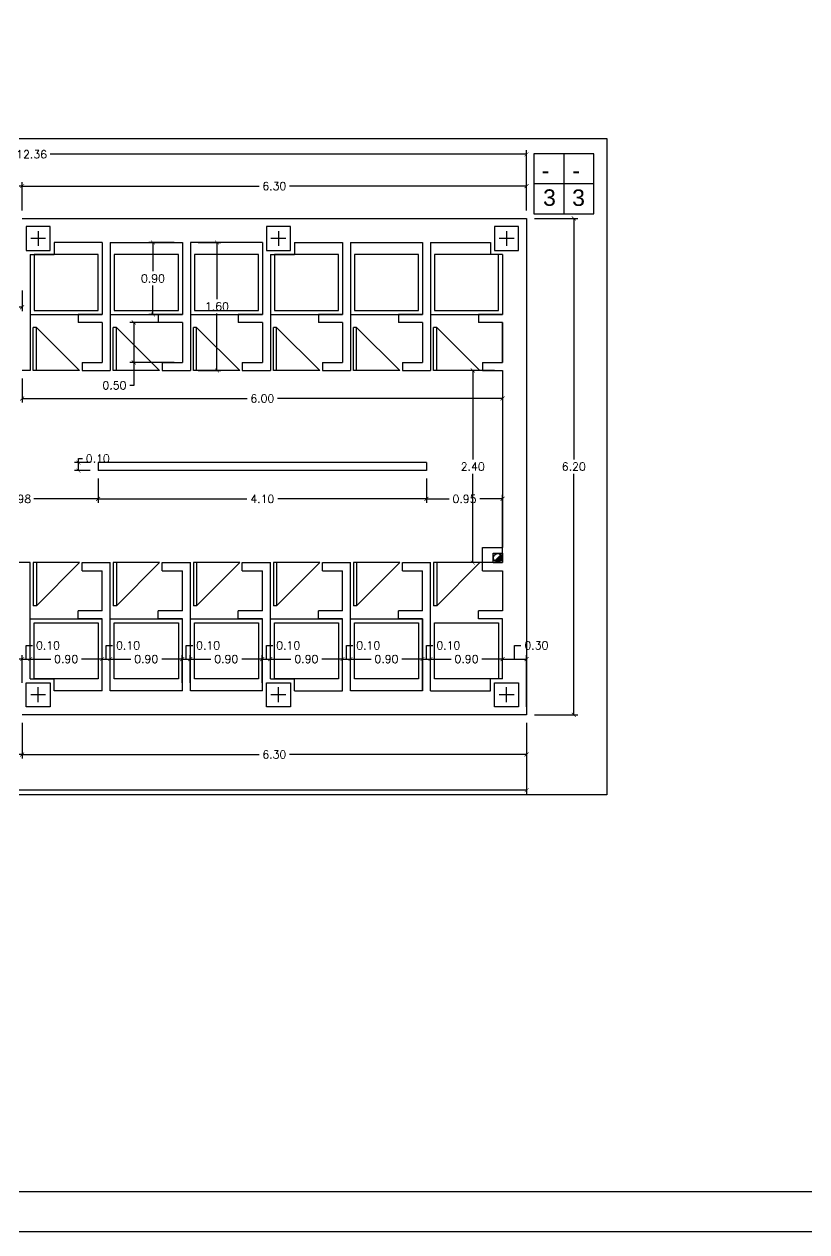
# Model space of a CAD drawing. Header units: millimetres. Extents: x 277.2 to 319.3, y 325.5 to 355.2.
# Drawn here: x 299.72 to 309.5, y 325.53 to 340.62 of the extents above; entities that cross this region are included whole.
import ezdxf

# ---------------------------------------------------------------- set-up
doc = ezdxf.new("R2010")
doc.units = ezdxf.units.MM
doc.header["$MEASUREMENT"] = 0
for name, color, linetype in [('015', 1, 'Continuous'), ('06', 6, 'Continuous'), ('Albañilería', 4, 'Continuous'), ('COTAS', 7, 'Continuous'), ('LINEA', 3, 'Continuous'), ('MUROS', 2, 'Continuous'), ('PILARES', 2, 'Continuous'), ('PUERTAS', 3, 'Continuous'), ('TEXTOS', 7, 'Continuous')]:
    doc.layers.add(name, color=color, linetype=linetype)
doc.styles.get("Standard").update_dxf_attribs({"font": 'romans.shx'})
doc.styles.add('TITULOS', font='ARIAL.TTF')
doc.dimstyles.new('ANTONIO', dxfattribs={"dimscale": 0.05, "dimtxt": 2, "dimasz": 1, "dimexe": 1, "dimexo": 2, "dimgap": 0.8, "dimtad": 0, "dimtih": 1, "dimtoh": 1, "dimzin": 0, "dimdsep": 46, "dimtxsty": 'Standard', "dimblk": 'ARCHTICK', "dimcen": 0.5, "dimclrd": 1, "dimclre": 1, "dimclrt": 4, "dimadec": 0, "dimazin": 0, "dimtfac": 1, "dimtofl": 0, "dimtmove": 0, "dimatfit": 3, "dimldrblk": 'DOTSMALL', "dimfxl": 1, "dimtolj": 1, "dimtzin": 0, "dimarcsym": 0})

# ---------------------------------------------------------------- blocks, each defined once
blk = doc.blocks.new('A1H')
at = {"layer": '015'}
blk.add_lwpolyline([(-831, -10), (-831, 584), (10, 584), (10, -10)], close=True, dxfattribs=at)
at = {"layer": '06'}
blk.add_lwpolyline([(-806, 0), (-806, 574), (0, 574), (0, 0)], close=True, dxfattribs=at)
blk = doc.blocks.new('A$C7497160C')
at = {"linetype": 'Continuous'}
for p, q in [((0.7, 0.05), (0, 0.75)), ((0, 0.75), (0, 0.05)), ((0, 0.05), (0, 0)), ((0, 0.05), (0.7, 0.05)), ((0.7, 0.05), (0.7, 0)), ((0, 0), (0.7, 0))]:
    blk.add_line(p, q, dxfattribs=at)
blk = doc.blocks.new('A$C64186889')
at = {"layer": 'PILARES', "linetype": 'Continuous', "ltscale": 0.07}
for p, q in [((0.15, 0.243), (0.15, 0.057)), ((0.243, 0.15), (0.057, 0.15))]:
    blk.add_line(p, q, dxfattribs=at)
blk.add_lwpolyline([(0, 0), (0.3, 0), (0.3, 0.3), (0, 0.3)], close=True, dxfattribs=at)
blk = doc.blocks.new('_ArchTick')
at = {"color": 0, "const_width": 0.15}
blk.add_lwpolyline([(-0.5, -0.5), (0.5, 0.5)], dxfattribs=at)
blk = doc.blocks.new('*D112')
at = {"layer": 'COTAS', "color": 1, "linetype": 'Continuous'}
for p, q in [((273.058, 164.777), (273.058, 165.181)), ((273.058, 165.131), (273.916, 165.131)), ((275.158, 165.131), (274.3, 165.131)), ((275.158, 164.827), (275.158, 165.181))]:
    blk.add_line(p, q, dxfattribs=at)
at = {"layer": 'Defpoints', "color": 0, "linetype": 'Continuous'}
for p in [(275.158, 165.131), (273.058, 164.677), (275.158, 164.727)]:
    blk.add_point(p, dxfattribs=at)
at = {"layer": 'COTAS', "color": 1, "linetype": 'Continuous', "xscale": 0.05, "yscale": 0.05, "zscale": 0.05, "rotation": 180}
blk.add_blockref('_ArchTick', (273.058, 165.131), dxfattribs=at)
at = {"layer": 'COTAS', "color": 1, "linetype": 'Continuous', "xscale": 0.05, "yscale": 0.05, "zscale": 0.05}
blk.add_blockref('_ArchTick', (275.158, 165.131), dxfattribs=at)
at = {"layer": 'COTAS', "color": 4, "linetype": 'Continuous', "insert": (274.108, 165.131), "char_height": 0.1, "attachment_point": 5}
blk.add_mtext('\\A1;2.10', dxfattribs=at)
blk = doc.blocks.new('_DotSmall')
at = {"layer": 'TEXTOS', "color": 0, "linetype": 'Continuous', "const_width": 0.5}
blk.add_lwpolyline([(-0.0625, 0, 1), (0.0625, 0, 1)], format="xyb", close=True, dxfattribs=at)
blk = doc.blocks.new('*D110')
at = {"layer": 'COTAS', "color": 1, "linetype": 'Continuous'}
for p, q in [((273.058, 158.476), (273.058, 157.979)), ((275.158, 158.426), (275.158, 157.979)), ((273.058, 158.029), (273.916, 158.029)), ((275.158, 158.029), (274.3, 158.029))]:
    blk.add_line(p, q, dxfattribs=at)
at = {"layer": 'Defpoints', "color": 0, "linetype": 'Continuous'}
for p in [(273.058, 158.576), (275.158, 158.526), (275.158, 158.029)]:
    blk.add_point(p, dxfattribs=at)
at = {"layer": 'COTAS', "color": 1, "linetype": 'Continuous', "xscale": 0.05, "yscale": 0.05, "zscale": 0.05, "rotation": 180}
blk.add_blockref('_ArchTick', (273.058, 158.029), dxfattribs=at)
at = {"layer": 'COTAS', "color": 1, "linetype": 'Continuous', "xscale": 0.05, "yscale": 0.05, "zscale": 0.05}
blk.add_blockref('_ArchTick', (275.158, 158.029), dxfattribs=at)
at = {"layer": 'COTAS', "color": 4, "linetype": 'Continuous', "insert": (274.108, 158.029), "char_height": 0.1, "attachment_point": 5}
blk.add_mtext('\\A1;2.10', dxfattribs=at)
blk = doc.blocks.new('*D102')
at = {"layer": 'COTAS', "color": 1, "linetype": 'Continuous', "lineweight": -2}
for p, q in [((269.094, 164.827), (269.094, 165.578)), ((269.094, 165.528), (275.043, 165.528)), ((281.458, 165.528), (275.509, 165.528)), ((281.458, 164.827), (281.458, 165.578))]:
    blk.add_line(p, q, dxfattribs=at)
at = {"layer": 'Defpoints', "color": 0, "linetype": 'Continuous'}
for p in [(281.458, 165.528), (269.094, 164.727), (281.458, 164.727)]:
    blk.add_point(p, dxfattribs=at)
at = {"layer": 'COTAS', "color": 1, "linetype": 'Continuous', "lineweight": -2, "xscale": 0.05, "yscale": 0.05, "zscale": 0.05, "rotation": 180}
blk.add_blockref('_ArchTick', (269.094, 165.528), dxfattribs=at)
at = {"layer": 'COTAS', "color": 1, "linetype": 'Continuous', "lineweight": -2, "xscale": 0.05, "yscale": 0.05, "zscale": 0.05}
blk.add_blockref('_ArchTick', (281.458, 165.528), dxfattribs=at)
at = {"layer": 'COTAS', "color": 4, "linetype": 'Continuous', "insert": (275.276, 165.528), "char_height": 0.1, "attachment_point": 5}
blk.add_mtext('\\A1;12.36', dxfattribs=at)
blk = doc.blocks.new('*D101')
at = {"layer": 'COTAS', "color": 1, "linetype": 'Continuous', "lineweight": -2}
for p, q in [((263.679, 158.426), (263.679, 157.533)), ((281.458, 158.426), (281.458, 157.533)), ((263.679, 157.583), (272.336, 157.583)), ((281.458, 157.583), (272.802, 157.583))]:
    blk.add_line(p, q, dxfattribs=at)
at = {"layer": 'Defpoints', "color": 0, "linetype": 'Continuous'}
for p in [(263.679, 158.526), (281.458, 158.526), (263.679, 157.583)]:
    blk.add_point(p, dxfattribs=at)
at = {"layer": 'COTAS', "color": 1, "linetype": 'Continuous', "lineweight": -2, "xscale": 0.05, "yscale": 0.05, "zscale": 0.05, "rotation": 180}
blk.add_blockref('_ArchTick', (263.679, 157.583), dxfattribs=at)
at = {"layer": 'COTAS', "color": 1, "linetype": 'Continuous', "lineweight": -2, "xscale": 0.05, "yscale": 0.05, "zscale": 0.05}
blk.add_blockref('_ArchTick', (281.458, 157.583), dxfattribs=at)
at = {"layer": 'COTAS', "color": 4, "linetype": 'Continuous', "insert": (272.569, 157.583), "char_height": 0.1, "attachment_point": 5}
blk.add_mtext('\\A1;17.78', dxfattribs=at)
blk = doc.blocks.new('*D87')
at = {"layer": 'COTAS', "color": 1, "linetype": 'Continuous', "lineweight": -2}
for p, q in [((276.008, 161.676), (275.811, 161.676)), ((275.861, 161.676), (275.861, 161.726)), ((275.861, 161.726), (275.911, 161.726)), ((275.861, 161.576), (275.861, 161.676)), ((276.008, 161.576), (275.811, 161.576))]:
    blk.add_line(p, q, dxfattribs=at)
at = {"layer": 'Defpoints', "color": 0, "linetype": 'Continuous'}
for p in [(275.861, 161.676), (276.108, 161.676), (276.108, 161.576)]:
    blk.add_point(p, dxfattribs=at)
at = {"layer": 'COTAS', "color": 1, "linetype": 'Continuous', "lineweight": -2, "xscale": 0.05, "yscale": 0.05, "zscale": 0.05}
for p, rotation in [((275.861, 161.676), 90), ((275.861, 161.576), 270)]:
    blk.add_blockref('_ArchTick', p, dxfattribs=dict(at, rotation=rotation))
at = {"layer": 'COTAS', "color": 4, "linetype": 'Continuous', "insert": (276.103, 161.726), "char_height": 0.1, "attachment_point": 5}
blk.add_mtext('\\A1;0.10', dxfattribs=at)
blk = doc.blocks.new('*D86')
at = {"layer": 'COTAS', "color": 1, "linetype": 'Continuous', "lineweight": -2}
for p, q in [((281.058, 162.827), (280.736, 162.827)), ((280.786, 162.827), (280.786, 161.716)), ((280.786, 160.426), (280.786, 161.536)), ((281.058, 160.426), (280.736, 160.426))]:
    blk.add_line(p, q, dxfattribs=at)
at = {"layer": 'Defpoints', "color": 0, "linetype": 'Continuous'}
for p in [(280.786, 162.827), (281.158, 162.827), (281.158, 160.426)]:
    blk.add_point(p, dxfattribs=at)
at = {"layer": 'COTAS', "color": 1, "linetype": 'Continuous', "lineweight": -2, "xscale": 0.05, "yscale": 0.05, "zscale": 0.05}
for p, rotation in [((280.786, 162.827), 90), ((280.786, 160.426), 270)]:
    blk.add_blockref('_ArchTick', p, dxfattribs=dict(at, rotation=rotation))
at = {"layer": 'COTAS', "color": 4, "linetype": 'Continuous', "insert": (280.786, 161.626), "char_height": 0.1, "attachment_point": 5}
blk.add_mtext('\\A1;2.40', dxfattribs=at)
blk = doc.blocks.new('*D85')
at = {"layer": 'COTAS', "color": 1, "linetype": 'Continuous', "lineweight": -2}
for p, q in [((268.744, 163.827), (268.744, 163.567)), ((275.158, 163.827), (275.158, 163.567)), ((268.744, 163.617), (271.775, 163.617)), ((275.158, 163.617), (272.127, 163.617))]:
    blk.add_line(p, q, dxfattribs=at)
at = {"layer": 'Defpoints', "color": 0, "linetype": 'Continuous'}
for p in [(268.744, 163.927), (275.158, 163.927), (275.158, 163.617)]:
    blk.add_point(p, dxfattribs=at)
at = {"layer": 'COTAS', "color": 1, "linetype": 'Continuous', "lineweight": -2, "xscale": 0.05, "yscale": 0.05, "zscale": 0.05, "rotation": 180}
blk.add_blockref('_ArchTick', (268.744, 163.617), dxfattribs=at)
at = {"layer": 'COTAS', "color": 1, "linetype": 'Continuous', "lineweight": -2, "xscale": 0.05, "yscale": 0.05, "zscale": 0.05}
blk.add_blockref('_ArchTick', (275.158, 163.617), dxfattribs=at)
at = {"layer": 'COTAS', "color": 4, "linetype": 'Continuous', "insert": (271.951, 163.617), "char_height": 0.1, "attachment_point": 5}
blk.add_mtext('\\A1;6.41', dxfattribs=at)
blk = doc.blocks.new('*D79')
at = {"layer": 'COTAS', "color": 1, "linetype": 'Continuous'}
for p, q in [((280.208, 161.476), (280.208, 161.173)), ((280.208, 161.223), (280.491, 161.223)), ((281.158, 161.223), (280.876, 161.223)), ((281.158, 160.526), (281.158, 161.273))]:
    blk.add_line(p, q, dxfattribs=at)
at = {"layer": 'Defpoints', "color": 0, "linetype": 'Continuous'}
for p in [(280.208, 161.576), (281.158, 161.223), (281.158, 160.426)]:
    blk.add_point(p, dxfattribs=at)
at = {"layer": 'COTAS', "color": 1, "linetype": 'Continuous', "xscale": 0.05, "yscale": 0.05, "zscale": 0.05, "rotation": 180}
blk.add_blockref('_ArchTick', (280.208, 161.223), dxfattribs=at)
at = {"layer": 'COTAS', "color": 1, "linetype": 'Continuous', "xscale": 0.05, "yscale": 0.05, "zscale": 0.05}
blk.add_blockref('_ArchTick', (281.158, 161.223), dxfattribs=at)
at = {"layer": 'COTAS', "color": 4, "linetype": 'Continuous', "insert": (280.683, 161.223), "char_height": 0.1, "attachment_point": 5}
blk.add_mtext('\\A1;0.95', dxfattribs=at)
blk = doc.blocks.new('*D78')
at = {"layer": 'COTAS', "color": 1, "linetype": 'Continuous'}
for p, q in [((276.108, 161.476), (276.108, 161.173)), ((274.133, 161.361), (274.133, 161.173)), ((274.133, 161.223), (274.935, 161.223)), ((276.108, 161.223), (275.306, 161.223))]:
    blk.add_line(p, q, dxfattribs=at)
at = {"layer": 'Defpoints', "color": 0, "linetype": 'Continuous'}
for p in [(274.133, 161.461), (276.108, 161.576), (274.133, 161.223)]:
    blk.add_point(p, dxfattribs=at)
at = {"layer": 'COTAS', "color": 1, "linetype": 'Continuous', "xscale": 0.05, "yscale": 0.05, "zscale": 0.05, "rotation": 180}
blk.add_blockref('_ArchTick', (274.133, 161.223), dxfattribs=at)
at = {"layer": 'COTAS', "color": 1, "linetype": 'Continuous', "xscale": 0.05, "yscale": 0.05, "zscale": 0.05}
blk.add_blockref('_ArchTick', (276.108, 161.223), dxfattribs=at)
at = {"layer": 'COTAS', "color": 4, "linetype": 'Continuous', "insert": (275.121, 161.223), "char_height": 0.1, "attachment_point": 5}
blk.add_mtext('\\A1;1.98', dxfattribs=at)
blk = doc.blocks.new('*D77')
at = {"layer": 'COTAS', "color": 1, "linetype": 'Continuous', "lineweight": -2}
for p, q in [((276.108, 161.476), (276.108, 161.173)), ((280.208, 161.476), (280.208, 161.173)), ((276.108, 161.223), (277.966, 161.223)), ((280.208, 161.223), (278.351, 161.223))]:
    blk.add_line(p, q, dxfattribs=at)
at = {"layer": 'Defpoints', "color": 0, "linetype": 'Continuous'}
for p in [(276.108, 161.576), (280.208, 161.576), (276.108, 161.223)]:
    blk.add_point(p, dxfattribs=at)
at = {"layer": 'COTAS', "color": 1, "linetype": 'Continuous', "lineweight": -2, "xscale": 0.05, "yscale": 0.05, "zscale": 0.05, "rotation": 180}
blk.add_blockref('_ArchTick', (276.108, 161.223), dxfattribs=at)
at = {"layer": 'COTAS', "color": 1, "linetype": 'Continuous', "lineweight": -2, "xscale": 0.05, "yscale": 0.05, "zscale": 0.05}
blk.add_blockref('_ArchTick', (280.208, 161.223), dxfattribs=at)
at = {"layer": 'COTAS', "color": 4, "linetype": 'Continuous', "insert": (278.158, 161.223), "char_height": 0.1, "attachment_point": 5}
blk.add_mtext('\\A1;4.10', dxfattribs=at)
blk = doc.blocks.new('*D76')
at = {"layer": 'COTAS', "color": 1, "linetype": 'Continuous', "lineweight": -2}
for p, q in [((275.158, 162.727), (275.158, 162.427)), ((281.158, 162.727), (281.158, 162.427)), ((275.158, 162.477), (277.968, 162.477)), ((281.158, 162.477), (278.348, 162.477))]:
    blk.add_line(p, q, dxfattribs=at)
at = {"layer": 'Defpoints', "color": 0, "linetype": 'Continuous'}
for p in [(275.158, 162.827), (281.158, 162.827), (275.158, 162.477)]:
    blk.add_point(p, dxfattribs=at)
at = {"layer": 'COTAS', "color": 1, "linetype": 'Continuous', "lineweight": -2, "xscale": 0.05, "yscale": 0.05, "zscale": 0.05, "rotation": 180}
blk.add_blockref('_ArchTick', (275.158, 162.477), dxfattribs=at)
at = {"layer": 'COTAS', "color": 1, "linetype": 'Continuous', "lineweight": -2, "xscale": 0.05, "yscale": 0.05, "zscale": 0.05}
blk.add_blockref('_ArchTick', (281.158, 162.477), dxfattribs=at)
at = {"layer": 'COTAS', "color": 4, "linetype": 'Continuous', "insert": (278.158, 162.477), "char_height": 0.1, "attachment_point": 5}
blk.add_mtext('\\A1;6.00', dxfattribs=at)
blk = doc.blocks.new('*D75')
at = {"layer": 'COTAS', "color": 1, "linetype": 'Continuous', "lineweight": -2}
for p, q in [((277.358, 164.427), (277.641, 164.427)), ((277.591, 164.427), (277.591, 163.717)), ((277.591, 162.827), (277.591, 163.537)), ((277.358, 162.827), (277.641, 162.827))]:
    blk.add_line(p, q, dxfattribs=at)
at = {"layer": 'Defpoints', "color": 0, "linetype": 'Continuous'}
for p in [(277.258, 164.427), (277.258, 162.827), (277.591, 162.827)]:
    blk.add_point(p, dxfattribs=at)
at = {"layer": 'COTAS', "color": 1, "linetype": 'Continuous', "lineweight": -2, "xscale": 0.05, "yscale": 0.05, "zscale": 0.05}
for p, rotation in [((277.591, 164.427), 90), ((277.591, 162.827), 270)]:
    blk.add_blockref('_ArchTick', p, dxfattribs=dict(at, rotation=rotation))
at = {"layer": 'COTAS', "color": 4, "linetype": 'Continuous', "insert": (277.591, 163.627), "char_height": 0.1, "attachment_point": 5}
blk.add_mtext('\\A1;1.60', dxfattribs=at)
blk = doc.blocks.new('*D74')
at = {"layer": 'COTAS', "color": 1, "linetype": 'Continuous', "lineweight": -2}
for p, q in [((277.058, 163.427), (276.503, 163.427)), ((276.553, 163.427), (276.553, 162.927)), ((277.058, 162.927), (276.503, 162.927)), ((276.553, 162.927), (276.553, 162.641)), ((276.553, 162.641), (276.503, 162.641))]:
    blk.add_line(p, q, dxfattribs=at)
at = {"layer": 'Defpoints', "color": 0, "linetype": 'Continuous'}
for p in [(277.158, 163.427), (276.553, 162.927), (277.158, 162.927)]:
    blk.add_point(p, dxfattribs=at)
at = {"layer": 'COTAS', "color": 1, "linetype": 'Continuous', "lineweight": -2, "xscale": 0.05, "yscale": 0.05, "zscale": 0.05}
for p, rotation in [((276.553, 163.427), 90), ((276.553, 162.927), 270)]:
    blk.add_blockref('_ArchTick', p, dxfattribs=dict(at, rotation=rotation))
at = {"layer": 'COTAS', "color": 4, "linetype": 'Continuous', "insert": (276.311, 162.641), "char_height": 0.1, "attachment_point": 5}
blk.add_mtext('\\A1;0.50', dxfattribs=at)
blk = doc.blocks.new('*D73')
at = {"layer": 'COTAS', "color": 1, "linetype": 'Continuous', "lineweight": -2}
for p, q in [((277.058, 164.427), (276.742, 164.427)), ((276.792, 164.427), (276.792, 164.067)), ((276.792, 163.527), (276.792, 163.887)), ((277.058, 163.527), (276.742, 163.527))]:
    blk.add_line(p, q, dxfattribs=at)
at = {"layer": 'Defpoints', "color": 0, "linetype": 'Continuous'}
for p in [(277.158, 164.427), (276.792, 163.527), (277.158, 163.527)]:
    blk.add_point(p, dxfattribs=at)
at = {"layer": 'COTAS', "color": 1, "linetype": 'Continuous', "lineweight": -2, "xscale": 0.05, "yscale": 0.05, "zscale": 0.05}
for p, rotation in [((276.792, 164.427), 90), ((276.792, 163.527), 270)]:
    blk.add_blockref('_ArchTick', p, dxfattribs=dict(at, rotation=rotation))
at = {"layer": 'COTAS', "color": 4, "linetype": 'Continuous', "insert": (276.792, 163.977), "char_height": 0.1, "attachment_point": 5}
blk.add_mtext('\\A1;0.90', dxfattribs=at)
blk = doc.blocks.new('*D72')
at = {"layer": 'COTAS', "color": 1, "linetype": 'Continuous'}
for p, q in [((281.308, 159.222), (281.308, 159.392)), ((281.308, 159.392), (281.388, 159.392)), ((281.158, 159.076), (281.158, 159.272)), ((281.158, 159.222), (281.458, 159.222)), ((281.458, 158.626), (281.458, 159.272))]:
    blk.add_line(p, q, dxfattribs=at)
at = {"layer": 'Defpoints', "color": 0, "linetype": 'Continuous'}
for p in [(281.458, 159.222), (281.158, 158.976), (281.458, 158.526)]:
    blk.add_point(p, dxfattribs=at)
at = {"layer": 'COTAS', "color": 1, "linetype": 'Continuous', "xscale": 0.05, "yscale": 0.05, "zscale": 0.05, "rotation": 180}
blk.add_blockref('_ArchTick', (281.158, 159.222), dxfattribs=at)
at = {"layer": 'COTAS', "color": 1, "linetype": 'Continuous', "xscale": 0.05, "yscale": 0.05, "zscale": 0.05}
blk.add_blockref('_ArchTick', (281.458, 159.222), dxfattribs=at)
at = {"layer": 'COTAS', "color": 4, "linetype": 'Continuous', "insert": (281.581, 159.392), "char_height": 0.1, "attachment_point": 5}
blk.add_mtext('\\A1;0.30', dxfattribs=at)
blk = doc.blocks.new('*D71')
at = {"layer": 'COTAS', "color": 1, "linetype": 'Continuous'}
for p, q in [((280.258, 158.926), (280.258, 159.272)), ((280.258, 159.222), (280.516, 159.222)), ((281.158, 159.222), (280.901, 159.222)), ((281.158, 159.076), (281.158, 159.272))]:
    blk.add_line(p, q, dxfattribs=at)
at = {"layer": 'Defpoints', "color": 0, "linetype": 'Continuous'}
for p in [(281.158, 159.222), (281.158, 158.976), (280.258, 158.826)]:
    blk.add_point(p, dxfattribs=at)
at = {"layer": 'COTAS', "color": 1, "linetype": 'Continuous', "xscale": 0.05, "yscale": 0.05, "zscale": 0.05, "rotation": 180}
blk.add_blockref('_ArchTick', (280.258, 159.222), dxfattribs=at)
at = {"layer": 'COTAS', "color": 1, "linetype": 'Continuous', "xscale": 0.05, "yscale": 0.05, "zscale": 0.05}
blk.add_blockref('_ArchTick', (281.158, 159.222), dxfattribs=at)
at = {"layer": 'COTAS', "color": 4, "linetype": 'Continuous', "insert": (280.708, 159.222), "char_height": 0.1, "attachment_point": 5}
blk.add_mtext('\\A1;0.90', dxfattribs=at)
blk = doc.blocks.new('*D70')
at = {"layer": 'COTAS', "color": 1, "linetype": 'Continuous'}
for p, q in [((280.208, 159.222), (280.208, 159.392)), ((280.208, 159.392), (280.288, 159.392)), ((280.158, 158.926), (280.158, 159.272)), ((280.158, 159.222), (280.258, 159.222)), ((280.258, 158.926), (280.258, 159.272))]:
    blk.add_line(p, q, dxfattribs=at)
at = {"layer": 'Defpoints', "color": 0, "linetype": 'Continuous'}
for p in [(280.258, 159.222), (280.158, 158.826), (280.258, 158.826)]:
    blk.add_point(p, dxfattribs=at)
at = {"layer": 'COTAS', "color": 1, "linetype": 'Continuous', "xscale": 0.05, "yscale": 0.05, "zscale": 0.05, "rotation": 180}
blk.add_blockref('_ArchTick', (280.158, 159.222), dxfattribs=at)
at = {"layer": 'COTAS', "color": 1, "linetype": 'Continuous', "xscale": 0.05, "yscale": 0.05, "zscale": 0.05}
blk.add_blockref('_ArchTick', (280.258, 159.222), dxfattribs=at)
at = {"layer": 'COTAS', "color": 4, "linetype": 'Continuous', "insert": (280.481, 159.392), "char_height": 0.1, "attachment_point": 5}
blk.add_mtext('\\A1;0.10', dxfattribs=at)
blk = doc.blocks.new('*D69')
at = {"layer": 'COTAS', "color": 1, "linetype": 'Continuous'}
for p, q in [((279.258, 158.926), (279.258, 159.272)), ((279.258, 159.222), (279.516, 159.222)), ((280.158, 159.222), (279.901, 159.222)), ((280.158, 158.926), (280.158, 159.272))]:
    blk.add_line(p, q, dxfattribs=at)
at = {"layer": 'Defpoints', "color": 0, "linetype": 'Continuous'}
for p in [(280.158, 159.222), (279.258, 158.826), (280.158, 158.826)]:
    blk.add_point(p, dxfattribs=at)
at = {"layer": 'COTAS', "color": 1, "linetype": 'Continuous', "xscale": 0.05, "yscale": 0.05, "zscale": 0.05, "rotation": 180}
blk.add_blockref('_ArchTick', (279.258, 159.222), dxfattribs=at)
at = {"layer": 'COTAS', "color": 1, "linetype": 'Continuous', "xscale": 0.05, "yscale": 0.05, "zscale": 0.05}
blk.add_blockref('_ArchTick', (280.158, 159.222), dxfattribs=at)
at = {"layer": 'COTAS', "color": 4, "linetype": 'Continuous', "insert": (279.708, 159.222), "char_height": 0.1, "attachment_point": 5}
blk.add_mtext('\\A1;0.90', dxfattribs=at)
blk = doc.blocks.new('*D68')
at = {"layer": 'COTAS', "color": 1, "linetype": 'Continuous'}
for p, q in [((279.208, 159.222), (279.208, 159.392)), ((279.208, 159.392), (279.288, 159.392)), ((279.158, 158.926), (279.158, 159.272)), ((279.158, 159.222), (279.258, 159.222)), ((279.258, 158.926), (279.258, 159.272))]:
    blk.add_line(p, q, dxfattribs=at)
at = {"layer": 'Defpoints', "color": 0, "linetype": 'Continuous'}
for p in [(279.258, 159.222), (279.158, 158.826), (279.258, 158.826)]:
    blk.add_point(p, dxfattribs=at)
at = {"layer": 'COTAS', "color": 1, "linetype": 'Continuous', "xscale": 0.05, "yscale": 0.05, "zscale": 0.05, "rotation": 180}
blk.add_blockref('_ArchTick', (279.158, 159.222), dxfattribs=at)
at = {"layer": 'COTAS', "color": 1, "linetype": 'Continuous', "xscale": 0.05, "yscale": 0.05, "zscale": 0.05}
blk.add_blockref('_ArchTick', (279.258, 159.222), dxfattribs=at)
at = {"layer": 'COTAS', "color": 4, "linetype": 'Continuous', "insert": (279.481, 159.392), "char_height": 0.1, "attachment_point": 5}
blk.add_mtext('\\A1;0.10', dxfattribs=at)
blk = doc.blocks.new('*D67')
at = {"layer": 'COTAS', "color": 1, "linetype": 'Continuous'}
for p, q in [((278.258, 159.076), (278.258, 159.272)), ((278.258, 159.222), (278.516, 159.222)), ((279.158, 159.222), (278.901, 159.222)), ((279.158, 158.926), (279.158, 159.272))]:
    blk.add_line(p, q, dxfattribs=at)
at = {"layer": 'Defpoints', "color": 0, "linetype": 'Continuous'}
for p in [(279.158, 159.222), (278.258, 158.976), (279.158, 158.826)]:
    blk.add_point(p, dxfattribs=at)
at = {"layer": 'COTAS', "color": 1, "linetype": 'Continuous', "xscale": 0.05, "yscale": 0.05, "zscale": 0.05, "rotation": 180}
blk.add_blockref('_ArchTick', (278.258, 159.222), dxfattribs=at)
at = {"layer": 'COTAS', "color": 1, "linetype": 'Continuous', "xscale": 0.05, "yscale": 0.05, "zscale": 0.05}
blk.add_blockref('_ArchTick', (279.158, 159.222), dxfattribs=at)
at = {"layer": 'COTAS', "color": 4, "linetype": 'Continuous', "insert": (278.708, 159.222), "char_height": 0.1, "attachment_point": 5}
blk.add_mtext('\\A1;0.90', dxfattribs=at)
blk = doc.blocks.new('*D66')
at = {"layer": 'COTAS', "color": 1, "linetype": 'Continuous'}
for p, q in [((278.208, 159.222), (278.208, 159.392)), ((278.208, 159.392), (278.288, 159.392)), ((278.158, 158.926), (278.158, 159.272)), ((278.158, 159.222), (278.258, 159.222)), ((278.258, 159.076), (278.258, 159.272))]:
    blk.add_line(p, q, dxfattribs=at)
at = {"layer": 'Defpoints', "color": 0, "linetype": 'Continuous'}
for p in [(278.258, 159.222), (278.258, 158.976), (278.158, 158.826)]:
    blk.add_point(p, dxfattribs=at)
at = {"layer": 'COTAS', "color": 1, "linetype": 'Continuous', "xscale": 0.05, "yscale": 0.05, "zscale": 0.05, "rotation": 180}
blk.add_blockref('_ArchTick', (278.158, 159.222), dxfattribs=at)
at = {"layer": 'COTAS', "color": 1, "linetype": 'Continuous', "xscale": 0.05, "yscale": 0.05, "zscale": 0.05}
blk.add_blockref('_ArchTick', (278.258, 159.222), dxfattribs=at)
at = {"layer": 'COTAS', "color": 4, "linetype": 'Continuous', "insert": (278.481, 159.392), "char_height": 0.1, "attachment_point": 5}
blk.add_mtext('\\A1;0.10', dxfattribs=at)
blk = doc.blocks.new('*D65')
at = {"layer": 'COTAS', "color": 1, "linetype": 'Continuous'}
for p, q in [((277.258, 158.926), (277.258, 159.272)), ((277.258, 159.222), (277.516, 159.222)), ((278.158, 159.222), (277.901, 159.222)), ((278.158, 158.926), (278.158, 159.272))]:
    blk.add_line(p, q, dxfattribs=at)
at = {"layer": 'Defpoints', "color": 0, "linetype": 'Continuous'}
for p in [(278.158, 159.222), (277.258, 158.826), (278.158, 158.826)]:
    blk.add_point(p, dxfattribs=at)
at = {"layer": 'COTAS', "color": 1, "linetype": 'Continuous', "xscale": 0.05, "yscale": 0.05, "zscale": 0.05, "rotation": 180}
blk.add_blockref('_ArchTick', (277.258, 159.222), dxfattribs=at)
at = {"layer": 'COTAS', "color": 1, "linetype": 'Continuous', "xscale": 0.05, "yscale": 0.05, "zscale": 0.05}
blk.add_blockref('_ArchTick', (278.158, 159.222), dxfattribs=at)
at = {"layer": 'COTAS', "color": 4, "linetype": 'Continuous', "insert": (277.708, 159.222), "char_height": 0.1, "attachment_point": 5}
blk.add_mtext('\\A1;0.90', dxfattribs=at)
blk = doc.blocks.new('*D64')
at = {"layer": 'COTAS', "color": 1, "linetype": 'Continuous'}
for p, q in [((277.208, 159.222), (277.208, 159.392)), ((277.208, 159.392), (277.288, 159.392)), ((277.158, 158.926), (277.158, 159.272)), ((277.158, 159.222), (277.258, 159.222)), ((277.258, 158.926), (277.258, 159.272))]:
    blk.add_line(p, q, dxfattribs=at)
at = {"layer": 'Defpoints', "color": 0, "linetype": 'Continuous'}
for p in [(277.258, 159.222), (277.158, 158.826), (277.258, 158.826)]:
    blk.add_point(p, dxfattribs=at)
at = {"layer": 'COTAS', "color": 1, "linetype": 'Continuous', "xscale": 0.05, "yscale": 0.05, "zscale": 0.05, "rotation": 180}
blk.add_blockref('_ArchTick', (277.158, 159.222), dxfattribs=at)
at = {"layer": 'COTAS', "color": 1, "linetype": 'Continuous', "xscale": 0.05, "yscale": 0.05, "zscale": 0.05}
blk.add_blockref('_ArchTick', (277.258, 159.222), dxfattribs=at)
at = {"layer": 'COTAS', "color": 4, "linetype": 'Continuous', "insert": (277.481, 159.392), "char_height": 0.1, "attachment_point": 5}
blk.add_mtext('\\A1;0.10', dxfattribs=at)
blk = doc.blocks.new('*D63')
at = {"layer": 'COTAS', "color": 1, "linetype": 'Continuous'}
for p, q in [((276.258, 158.926), (276.258, 159.272)), ((276.258, 159.222), (276.516, 159.222)), ((277.158, 159.222), (276.901, 159.222)), ((277.158, 158.926), (277.158, 159.272))]:
    blk.add_line(p, q, dxfattribs=at)
at = {"layer": 'Defpoints', "color": 0, "linetype": 'Continuous'}
for p in [(277.158, 159.222), (276.258, 158.826), (277.158, 158.826)]:
    blk.add_point(p, dxfattribs=at)
at = {"layer": 'COTAS', "color": 1, "linetype": 'Continuous', "xscale": 0.05, "yscale": 0.05, "zscale": 0.05, "rotation": 180}
blk.add_blockref('_ArchTick', (276.258, 159.222), dxfattribs=at)
at = {"layer": 'COTAS', "color": 1, "linetype": 'Continuous', "xscale": 0.05, "yscale": 0.05, "zscale": 0.05}
blk.add_blockref('_ArchTick', (277.158, 159.222), dxfattribs=at)
at = {"layer": 'COTAS', "color": 4, "linetype": 'Continuous', "insert": (276.708, 159.222), "char_height": 0.1, "attachment_point": 5}
blk.add_mtext('\\A1;0.90', dxfattribs=at)
blk = doc.blocks.new('*D62')
at = {"layer": 'COTAS', "color": 1, "linetype": 'Continuous'}
for p, q in [((276.208, 159.222), (276.208, 159.392)), ((276.208, 159.392), (276.288, 159.392)), ((276.158, 158.926), (276.158, 159.272)), ((276.158, 159.222), (276.258, 159.222)), ((276.258, 158.926), (276.258, 159.272))]:
    blk.add_line(p, q, dxfattribs=at)
at = {"layer": 'Defpoints', "color": 0, "linetype": 'Continuous'}
for p in [(276.258, 159.222), (276.158, 158.826), (276.258, 158.826)]:
    blk.add_point(p, dxfattribs=at)
at = {"layer": 'COTAS', "color": 1, "linetype": 'Continuous', "xscale": 0.05, "yscale": 0.05, "zscale": 0.05, "rotation": 180}
blk.add_blockref('_ArchTick', (276.158, 159.222), dxfattribs=at)
at = {"layer": 'COTAS', "color": 1, "linetype": 'Continuous', "xscale": 0.05, "yscale": 0.05, "zscale": 0.05}
blk.add_blockref('_ArchTick', (276.258, 159.222), dxfattribs=at)
at = {"layer": 'COTAS', "color": 4, "linetype": 'Continuous', "insert": (276.481, 159.392), "char_height": 0.1, "attachment_point": 5}
blk.add_mtext('\\A1;0.10', dxfattribs=at)
blk = doc.blocks.new('*D61')
at = {"layer": 'COTAS', "color": 1, "linetype": 'Continuous'}
for p, q in [((275.258, 159.076), (275.258, 159.272)), ((275.258, 159.222), (275.516, 159.222)), ((276.158, 159.222), (275.901, 159.222)), ((276.158, 158.926), (276.158, 159.272))]:
    blk.add_line(p, q, dxfattribs=at)
at = {"layer": 'Defpoints', "color": 0, "linetype": 'Continuous'}
for p in [(276.158, 159.222), (275.258, 158.976), (276.158, 158.826)]:
    blk.add_point(p, dxfattribs=at)
at = {"layer": 'COTAS', "color": 1, "linetype": 'Continuous', "xscale": 0.05, "yscale": 0.05, "zscale": 0.05, "rotation": 180}
blk.add_blockref('_ArchTick', (275.258, 159.222), dxfattribs=at)
at = {"layer": 'COTAS', "color": 1, "linetype": 'Continuous', "xscale": 0.05, "yscale": 0.05, "zscale": 0.05}
blk.add_blockref('_ArchTick', (276.158, 159.222), dxfattribs=at)
at = {"layer": 'COTAS', "color": 4, "linetype": 'Continuous', "insert": (275.708, 159.222), "char_height": 0.1, "attachment_point": 5}
blk.add_mtext('\\A1;0.90', dxfattribs=at)
blk = doc.blocks.new('*D60')
at = {"layer": 'COTAS', "color": 1, "linetype": 'Continuous'}
for p, q in [((275.208, 159.222), (275.208, 159.392)), ((275.208, 159.392), (275.288, 159.392)), ((275.158, 158.926), (275.158, 159.272)), ((275.158, 159.222), (275.258, 159.222)), ((275.258, 159.076), (275.258, 159.272))]:
    blk.add_line(p, q, dxfattribs=at)
at = {"layer": 'Defpoints', "color": 0, "linetype": 'Continuous'}
for p in [(275.258, 159.222), (275.258, 158.976), (275.158, 158.826)]:
    blk.add_point(p, dxfattribs=at)
at = {"layer": 'COTAS', "color": 1, "linetype": 'Continuous', "xscale": 0.05, "yscale": 0.05, "zscale": 0.05, "rotation": 180}
blk.add_blockref('_ArchTick', (275.158, 159.222), dxfattribs=at)
at = {"layer": 'COTAS', "color": 1, "linetype": 'Continuous', "xscale": 0.05, "yscale": 0.05, "zscale": 0.05}
blk.add_blockref('_ArchTick', (275.258, 159.222), dxfattribs=at)
at = {"layer": 'COTAS', "color": 4, "linetype": 'Continuous', "insert": (275.481, 159.392), "char_height": 0.1, "attachment_point": 5}
blk.add_mtext('\\A1;0.10', dxfattribs=at)
blk = doc.blocks.new('*D59')
at = {"layer": 'COTAS', "color": 1, "linetype": 'Continuous'}
for p, q in [((274.158, 158.926), (274.158, 159.272)), ((274.158, 159.222), (274.473, 159.222)), ((275.158, 159.222), (274.843, 159.222)), ((275.158, 158.926), (275.158, 159.272))]:
    blk.add_line(p, q, dxfattribs=at)
at = {"layer": 'Defpoints', "color": 0, "linetype": 'Continuous'}
for p in [(275.158, 159.222), (274.158, 158.826), (275.158, 158.826)]:
    blk.add_point(p, dxfattribs=at)
at = {"layer": 'COTAS', "color": 1, "linetype": 'Continuous', "xscale": 0.05, "yscale": 0.05, "zscale": 0.05, "rotation": 180}
blk.add_blockref('_ArchTick', (274.158, 159.222), dxfattribs=at)
at = {"layer": 'COTAS', "color": 1, "linetype": 'Continuous', "xscale": 0.05, "yscale": 0.05, "zscale": 0.05}
blk.add_blockref('_ArchTick', (275.158, 159.222), dxfattribs=at)
at = {"layer": 'COTAS', "color": 4, "linetype": 'Continuous', "insert": (274.658, 159.222), "char_height": 0.1, "attachment_point": 5}
blk.add_mtext('\\A1;1.00', dxfattribs=at)
blk = doc.blocks.new('*D38')
at = {"layer": 'COTAS', "color": 1, "linetype": 'Continuous', "lineweight": -2}
for p, q in [((275.158, 164.827), (275.158, 165.181)), ((275.158, 165.131), (278.118, 165.131)), ((281.458, 165.131), (278.498, 165.131)), ((281.458, 164.827), (281.458, 165.181))]:
    blk.add_line(p, q, dxfattribs=at)
at = {"layer": 'Defpoints', "color": 0, "linetype": 'Continuous'}
for p in [(275.158, 165.131), (275.158, 164.727), (281.458, 164.727)]:
    blk.add_point(p, dxfattribs=at)
at = {"layer": 'COTAS', "color": 1, "linetype": 'Continuous', "lineweight": -2, "xscale": 0.05, "yscale": 0.05, "zscale": 0.05, "rotation": 180}
blk.add_blockref('_ArchTick', (275.158, 165.131), dxfattribs=at)
at = {"layer": 'COTAS', "color": 1, "linetype": 'Continuous', "lineweight": -2, "xscale": 0.05, "yscale": 0.05, "zscale": 0.05}
blk.add_blockref('_ArchTick', (281.458, 165.131), dxfattribs=at)
at = {"layer": 'COTAS', "color": 4, "linetype": 'Continuous', "insert": (278.308, 165.131), "char_height": 0.1, "attachment_point": 5}
blk.add_mtext('\\A1;6.30', dxfattribs=at)
blk = doc.blocks.new('*D37')
at = {"layer": 'COTAS', "color": 1, "linetype": 'Continuous', "lineweight": -2}
for p, q in [((281.558, 164.727), (282.098, 164.727)), ((282.048, 164.727), (282.048, 161.716)), ((282.048, 158.526), (282.048, 161.536)), ((281.558, 158.526), (282.098, 158.526))]:
    blk.add_line(p, q, dxfattribs=at)
at = {"layer": 'Defpoints', "color": 0, "linetype": 'Continuous'}
for p in [(281.458, 164.727), (282.048, 164.727), (281.458, 158.526)]:
    blk.add_point(p, dxfattribs=at)
at = {"layer": 'COTAS', "color": 1, "linetype": 'Continuous', "lineweight": -2, "xscale": 0.05, "yscale": 0.05, "zscale": 0.05}
for p, rotation in [((282.048, 164.727), 90), ((282.048, 158.526), 270)]:
    blk.add_blockref('_ArchTick', p, dxfattribs=dict(at, rotation=rotation))
at = {"layer": 'COTAS', "color": 4, "linetype": 'Continuous', "insert": (282.048, 161.626), "char_height": 0.1, "attachment_point": 5}
blk.add_mtext('\\A1;6.20', dxfattribs=at)
blk = doc.blocks.new('*D36')
at = {"layer": 'COTAS', "color": 1, "linetype": 'Continuous'}
for p, q in [((275.158, 158.426), (275.158, 157.979)), ((281.458, 158.426), (281.458, 157.979)), ((275.158, 158.029), (278.118, 158.029)), ((281.458, 158.029), (278.498, 158.029))]:
    blk.add_line(p, q, dxfattribs=at)
at = {"layer": 'Defpoints', "color": 0, "linetype": 'Continuous'}
for p in [(275.158, 158.526), (281.458, 158.526), (281.458, 158.029)]:
    blk.add_point(p, dxfattribs=at)
at = {"layer": 'COTAS', "color": 1, "linetype": 'Continuous', "xscale": 0.05, "yscale": 0.05, "zscale": 0.05, "rotation": 180}
blk.add_blockref('_ArchTick', (275.158, 158.029), dxfattribs=at)
at = {"layer": 'COTAS', "color": 1, "linetype": 'Continuous', "xscale": 0.05, "yscale": 0.05, "zscale": 0.05}
blk.add_blockref('_ArchTick', (281.458, 158.029), dxfattribs=at)
at = {"layer": 'COTAS', "color": 4, "linetype": 'Continuous', "insert": (278.308, 158.029), "char_height": 0.1, "attachment_point": 5}
blk.add_mtext('\\A1;6.30', dxfattribs=at)
blk = doc.blocks.new('Albañil')
at = {"layer": 'Albañilería'}
for p, q in [((0, 0.25), (0, -0.25)), ((0.25, 0), (-0.25, 0))]:
    blk.add_line(p, q, dxfattribs=at)
blk.add_lwpolyline([(-0.25, -0.25), (0.25, -0.25), (0.25, 0.25), (-0.25, 0.25)], close=True, dxfattribs=at)
blk = doc.blocks.new('A$C113E1792')
at = {"layer": 'COTAS', "linetype": 'Continuous', "ltscale": 0.07}
for base, p1, p2, picture, middle, set_off in [((19.9646, 5.3886), (7.6, 4.5876), (19.9646, 4.5876), '*D102', (13.7823, 5.3886), (-261.4935, -160.139)), ((13.665, 4.992), (19.965, 4.588), (13.665, 4.588), '*D38', (16.815, 4.992), (-261.494, -160.139)), ((13.6646, 3.4782), (7.25, 3.7876), (13.6646, 3.7876), '*D85', (10.4573, 3.4782), (-261.4935, -160.139)), ((13.665, 2.338), (19.665, 2.688), (13.665, 2.688), '*D76', (16.665, 2.338), (-261.494, -160.139)), ((14.615, 1.084), (18.715, 1.437), (14.615, 1.437), '*D77', (16.665, 1.084), (-261.494, -160.139)), ((2.186, -2.556), (19.965, -1.613), (2.186, -1.613), '*D101', (11.075, -2.556), (-261.494, -160.139))]:
    dim = blk.add_linear_dim(base=base, p1=p1, p2=p2, dimstyle='ANTONIO', dxfattribs=at)
    dim.commit()
    dim.dimension.update_dxf_attribs({"geometry": picture, "text_midpoint": middle, "insert": set_off})
for base, p1, p2, picture, middle in [((13.665, 4.992), (11.564, 4.538), (13.665, 4.588), '*D112', (12.614, 4.992)), ((12.639, 1.084), (14.615, 1.437), (12.639, 1.322), '*D78', (13.627, 1.084)), ((19.665, 1.084), (18.715, 1.437), (19.665, 0.287), '*D79', (19.19, 1.084)), ((13.765, -0.917), (13.665, -1.313), (13.765, -1.163), '*D60', (13.835, -0.747)), ((14.765, -0.917), (14.665, -1.313), (14.765, -1.313), '*D62', (14.835, -0.747)), ((15.765, -0.917), (15.665, -1.313), (15.765, -1.313), '*D64', (15.835, -0.747)), ((16.765, -0.917), (16.665, -1.313), (16.765, -1.163), '*D66', (16.835, -0.747)), ((17.765, -0.917), (17.665, -1.313), (17.765, -1.313), '*D68', (17.835, -0.747)), ((18.765, -0.917), (18.665, -1.313), (18.765, -1.313), '*D70', (18.835, -0.747)), ((19.965, -0.917), (19.665, -1.163), (19.965, -1.613), '*D72', (19.935, -0.747)), ((13.665, -0.917), (12.664, -1.313), (13.665, -1.313), '*D59', (13.164, -0.917)), ((14.665, -0.917), (13.765, -1.163), (14.665, -1.313), '*D61', (14.215, -0.917)), ((15.665, -0.917), (14.765, -1.313), (15.665, -1.313), '*D63', (15.215, -0.917)), ((16.665, -0.917), (15.765, -1.313), (16.665, -1.313), '*D65', (16.215, -0.917)), ((17.665, -0.917), (16.765, -1.163), (17.665, -1.313), '*D67', (17.215, -0.917)), ((18.665, -0.917), (17.765, -1.313), (18.665, -1.313), '*D69', (18.215, -0.917)), ((19.665, -0.917), (18.765, -1.313), (19.665, -1.163), '*D71', (19.215, -0.917)), ((13.665, -2.11), (11.564, -1.563), (13.665, -1.613), '*D110', (12.614, -2.11)), ((19.965, -2.11), (13.665, -1.613), (19.965, -1.613), '*D36', (16.815, -2.11))]:
    dim = blk.add_linear_dim(base=base, p1=p1, p2=p2, dimstyle='ANTONIO', override={"dimtmove": 1}, dxfattribs=at)
    dim.commit()
    dim.dimension.update_dxf_attribs({"geometry": picture, "text_midpoint": middle, "insert": (-261.494, -160.139)})
for base, p1, p2, picture, middle in [((20.554, 4.588), (19.965, -1.613), (19.965, 4.588), '*D37', (20.554, 1.487)), ((15.298, 3.388), (15.665, 4.288), (15.665, 3.388), '*D73', (15.298, 3.838)), ((16.097, 2.688), (15.765, 4.288), (15.765, 2.688), '*D75', (16.097, 3.488)), ((19.293, 2.688), (19.665, 0.287), (19.665, 2.688), '*D86', (19.293, 1.487)), ((14.367, 1.537), (14.615, 1.437), (14.615, 1.537), '*D87', (14.61, 1.587))]:
    dim = blk.add_linear_dim(base=base, p1=p1, p2=p2, angle=90, dimstyle='ANTONIO', dxfattribs=at)
    dim.commit()
    dim.dimension.update_dxf_attribs({"geometry": picture, "text_midpoint": middle, "insert": (-261.494, -160.139)})
dim = blk.add_linear_dim(base=(15.06, 2.788), p1=(15.665, 3.288), p2=(15.665, 2.788), angle=90, dimstyle='ANTONIO', dxfattribs=at)
dim.commit()
dim.dimension.update_dxf_attribs({"geometry": '*D74', "text_midpoint": (14.817, 2.502), "dimtype": 128, "insert": (-261.494, -160.139)})

msp = doc.modelspace()

# ---------------------------------------------------------------- hatches: boundary and pattern name
at = {"layer": 'Albañilería'}
msp.add_hatch(color=256, dxfattribs=at).paths.add_polyline_path([(305.601, 333.911, 0.668179), (305.695, 333.95, 0.198912), (305.678, 333.989)])

# ---------------------------------------------------------------- linework, layer by layer
msp.add_line((305.601, 333.911), (305.678, 333.989), dxfattribs=at)
msp.add_circle((305.64, 333.95), 0.055, dxfattribs=at)
at = {"layer": 'LINEA'}
msp.add_lwpolyline([(285.035, 352.503), (294.585, 352.503), (294.585, 339.19), (307, 339.19), (307, 330.99), (285.035, 330.99), (285.035, 352.503)], dxfattribs=at)
at = {"layer": 'MUROS'}
for p, q in [((299.7, 338.19), (306, 338.19)), ((306, 338.19), (306, 331.99)), ((300.1, 337.89), (300.1, 337.74)), ((300.7, 337.89), (300.7, 336.99)), ((300.8, 337.89), (300.8, 336.29)), ((300.8, 337.89), (301.7, 337.89)), ((301.7, 337.89), (301.7, 336.99)), ((301.8, 337.89), (301.8, 336.29)), ((302.7, 337.89), (302.7, 336.99)), ((303.1, 337.89), (303.7, 337.89)), ((303.1, 337.89), (303.1, 337.74)), ((303.7, 337.89), (303.7, 336.99)), ((303.8, 337.89), (304.7, 337.89)), ((304.7, 337.89), (304.7, 336.99)), ((304.8, 337.89), (304.8, 336.29)), ((304.8, 337.89), (305.55, 337.89)), ((299.8, 337.74), (299.8, 336.29)), ((299.8, 337.74), (300.1, 337.74)), ((302.8, 337.74), (302.8, 336.29)), ((302.8, 337.74), (303.1, 337.74)), ((305.7, 337.74), (305.7, 336.99)), ((300.399, 336.99), (300.399, 336.89)), ((300.7, 336.99), (300.399, 336.99)), ((301.399, 336.99), (301.399, 336.89)), ((301.7, 336.99), (301.399, 336.99)), ((302.399, 336.99), (302.399, 336.89)), ((302.7, 336.99), (302.399, 336.99)), ((303.399, 336.99), (303.399, 336.89)), ((303.7, 336.99), (303.399, 336.99)), ((304.399, 336.99), (304.399, 336.89)), ((304.7, 336.99), (304.399, 336.99)), ((305.399, 336.99), (305.399, 336.89)), ((305.7, 336.99), (305.399, 336.99)), ((300.7, 336.89), (300.399, 336.89)), ((300.7, 336.89), (300.7, 336.39)), ((301.7, 336.89), (301.399, 336.89)), ((301.7, 336.89), (301.7, 336.39)), ((302.7, 336.89), (302.399, 336.89)), ((302.7, 336.89), (302.7, 336.39)), ((303.7, 336.89), (303.399, 336.89)), ((303.7, 336.89), (303.7, 336.39)), ((304.7, 336.89), (304.399, 336.89)), ((304.7, 336.89), (304.7, 336.39)), ((305.7, 336.89), (305.399, 336.89)), ((305.7, 336.39), (305.7, 336.89)), ((305.7, 336.89), (305.7, 336.39)), ((300.449, 336.39), (300.449, 336.29)), ((300.449, 336.39), (300.7, 336.39)), ((301.449, 336.39), (301.449, 336.29)), ((301.449, 336.39), (301.7, 336.39)), ((302.449, 336.39), (302.449, 336.29)), ((302.449, 336.39), (302.7, 336.39)), ((303.449, 336.39), (303.449, 336.29)), ((303.449, 336.39), (303.7, 336.39)), ((304.449, 336.39), (304.449, 336.29)), ((304.449, 336.39), (304.7, 336.39)), ((305.449, 336.39), (305.449, 336.29)), ((305.449, 336.39), (305.7, 336.39)), ((299.8, 336.29), (299.7, 336.29)), ((300.449, 336.29), (300.8, 336.29)), ((301.449, 336.29), (301.8, 336.29)), ((302.449, 336.29), (302.8, 336.29)), ((303.449, 336.29), (303.8, 336.29)), ((304.449, 336.29), (304.8, 336.29)), ((305.449, 336.29), (305.7, 336.29)), ((305.7, 336.29), (305.7, 334.08)), ((304.75, 335.14), (300.65, 335.14)), ((300.65, 335.14), (300.65, 335.04)), ((304.75, 335.14), (304.75, 335.04)), ((304.75, 335.04), (300.65, 335.04)), ((305.7, 333.89), (305.7, 334.01)), ((305.7, 334.01), (305.7, 333.89)), ((299.8, 333.89), (299.449, 333.89)), ((299.8, 332.44), (299.8, 333.89)), ((300.449, 333.79), (300.449, 333.89)), ((300.449, 333.89), (300.8, 333.89)), ((300.449, 333.79), (300.7, 333.79)), ((300.7, 333.29), (300.7, 333.79)), ((300.8, 332.29), (300.8, 333.89)), ((301.449, 333.79), (301.449, 333.89)), ((301.449, 333.89), (301.8, 333.89)), ((301.449, 333.79), (301.7, 333.79)), ((301.7, 333.29), (301.7, 333.79)), ((301.8, 332.29), (301.8, 333.89)), ((302.449, 333.79), (302.449, 333.89)), ((302.449, 333.89), (302.8, 333.89)), ((302.449, 333.79), (302.7, 333.79)), ((302.7, 333.29), (302.7, 333.79)), ((302.8, 332.44), (302.8, 333.89)), ((303.449, 333.79), (303.449, 333.89)), ((303.449, 333.89), (303.8, 333.89)), ((303.449, 333.79), (303.7, 333.79)), ((303.7, 333.29), (303.7, 333.79)), ((304.449, 333.79), (304.449, 333.89)), ((304.449, 333.89), (304.8, 333.89)), ((304.449, 333.79), (304.7, 333.79)), ((304.7, 333.29), (304.7, 333.79)), ((304.8, 332.29), (304.8, 333.89)), ((305.449, 333.79), (305.449, 333.89)), ((305.449, 333.89), (305.449, 333.89)), ((305.449, 333.79), (305.7, 333.79)), ((305.58, 333.89), (305.7, 333.89)), ((305.7, 333.79), (305.7, 333.29)), ((300.399, 333.19), (300.399, 333.29)), ((300.7, 333.29), (300.399, 333.29)), ((300.7, 333.19), (300.399, 333.19)), ((300.7, 332.29), (300.7, 333.19)), ((301.399, 333.19), (301.399, 333.29)), ((301.7, 333.29), (301.399, 333.29)), ((301.7, 333.19), (301.399, 333.19)), ((301.7, 332.29), (301.7, 333.19)), ((302.399, 333.19), (302.399, 333.29)), ((302.7, 333.29), (302.399, 333.29)), ((302.7, 333.19), (302.399, 333.19)), ((302.7, 332.29), (302.7, 333.19)), ((303.399, 333.19), (303.399, 333.29)), ((303.7, 333.29), (303.399, 333.29)), ((303.7, 333.19), (303.399, 333.19)), ((303.7, 332.29), (303.7, 333.19)), ((304.399, 333.19), (304.399, 333.29)), ((304.7, 333.29), (304.399, 333.29)), ((304.7, 333.19), (304.399, 333.19)), ((304.7, 332.29), (304.7, 333.19)), ((305.399, 333.19), (305.399, 333.29)), ((305.7, 333.29), (305.399, 333.29)), ((305.7, 333.19), (305.399, 333.19)), ((305.7, 332.44), (305.7, 333.19)), ((299.8, 332.44), (300.1, 332.44)), ((300.1, 332.29), (300.1, 332.44)), ((302.8, 332.44), (303.1, 332.44)), ((303.1, 332.29), (303.1, 332.44)), ((301.7, 332.29), (300.8, 332.29)), ((303.1, 332.29), (303.7, 332.29)), ((304.7, 332.29), (303.8, 332.29)), ((304.8, 332.29), (305.55, 332.29)), ((306, 331.99), (299.7, 331.99))]:
    msp.add_line(p, q, dxfattribs=at)
at = {"layer": 'MUROS', "linetype": 'Continuous', "ltscale": 0.07}
for p, q in [((300.7, 337.89), (300.1, 337.89)), ((302.7, 337.89), (301.8, 337.89)), ((303.8, 337.89), (303.8, 336.29)), ((305.55, 337.89), (305.55, 337.74)), ((305.7, 337.74), (305.55, 337.74)), ((303.8, 332.29), (303.8, 333.89)), ((305.58, 333.89), (305.7, 333.89)), ((305.7, 332.44), (305.55, 332.44)), ((305.55, 332.29), (305.55, 332.44)), ((300.7, 332.29), (300.1, 332.29)), ((302.7, 332.29), (301.8, 332.29))]:
    msp.add_line(p, q, dxfattribs=at)
for points in [[(305.449, 333.89), (305.449, 334.08), (305.7, 334.08)], [(305.58, 333.89), (305.58, 334.01), (305.7, 334.01)]]:
    msp.add_lwpolyline(points, dxfattribs=at)
at = {"layer": 'PUERTAS'}
for p, q in [((300.65, 337.74), (299.85, 337.74)), ((299.85, 337.74), (299.85, 337.04)), ((300.65, 337.04), (300.65, 337.74)), ((301.65, 337.74), (300.85, 337.74)), ((300.85, 337.74), (300.85, 337.04)), ((301.65, 337.04), (301.65, 337.74)), ((302.65, 337.74), (301.85, 337.74)), ((301.85, 337.74), (301.85, 337.04)), ((302.65, 337.04), (302.65, 337.74)), ((303.65, 337.74), (302.85, 337.74)), ((302.85, 337.74), (302.85, 337.04)), ((303.65, 337.04), (303.65, 337.74)), ((304.65, 337.74), (303.85, 337.74)), ((303.85, 337.74), (303.85, 337.04)), ((304.65, 337.04), (304.65, 337.74)), ((305.65, 337.74), (304.85, 337.74)), ((304.85, 337.74), (304.85, 337.04)), ((305.65, 337.04), (305.65, 337.74)), ((299.8, 336.99), (300.7, 336.99)), ((299.85, 337.04), (300.65, 337.04)), ((300.8, 336.99), (301.7, 336.99)), ((300.85, 337.04), (301.65, 337.04)), ((301.8, 336.99), (302.7, 336.99)), ((301.85, 337.04), (302.65, 337.04)), ((302.8, 336.99), (303.7, 336.99)), ((302.85, 337.04), (303.65, 337.04)), ((303.8, 336.99), (304.7, 336.99)), ((303.85, 337.04), (304.65, 337.04)), ((304.8, 336.99), (305.7, 336.99)), ((304.85, 337.04), (305.65, 337.04)), ((299.8, 333.19), (300.7, 333.19)), ((300.8, 333.19), (301.7, 333.19)), ((301.8, 333.19), (302.7, 333.19)), ((302.8, 333.19), (303.7, 333.19)), ((299.85, 333.14), (300.65, 333.14)), ((299.85, 332.44), (299.85, 333.14)), ((300.65, 333.14), (300.65, 332.44)), ((300.85, 333.14), (301.65, 333.14)), ((300.85, 332.44), (300.85, 333.14)), ((301.65, 333.14), (301.65, 332.44)), ((301.85, 333.14), (302.65, 333.14)), ((301.85, 332.44), (301.85, 333.14)), ((302.65, 333.14), (302.65, 332.44)), ((302.85, 333.14), (303.65, 333.14)), ((302.85, 332.44), (302.85, 333.14)), ((303.65, 333.14), (303.65, 332.44)), ((303.85, 333.14), (304.65, 333.14)), ((303.85, 332.44), (303.85, 333.14)), ((304.65, 333.14), (304.65, 332.44)), ((304.85, 333.14), (305.65, 333.14)), ((304.85, 332.44), (304.85, 333.14)), ((305.65, 333.14), (305.65, 332.44)), ((300.65, 332.44), (299.85, 332.44)), ((301.65, 332.44), (300.85, 332.44)), ((302.65, 332.44), (301.85, 332.44)), ((303.65, 332.44), (302.85, 332.44)), ((304.65, 332.44), (303.85, 332.44)), ((305.65, 332.44), (304.85, 332.44))]:
    msp.add_line(p, q, dxfattribs=at)
msp.add_lwpolyline([(303.8, 333.19), (304.7, 333.19), (304.7, 332.29), (303.8, 332.29)], close=True, dxfattribs=at)

# ---------------------------------------------------------------- block references
msp.add_blockref('A$C113E1792', (286.035, 333.603))
at = {"layer": 'Albañilería', "xscale": 1.5, "yscale": 1.5, "zscale": 1.5}
msp.add_blockref('Albañil', (306.464, 338.622), dxfattribs=at)
at = {"layer": 'PILARES', "linetype": 'Continuous', "ltscale": 0.07}
for p in [(299.75, 337.79), (302.75, 337.79), (305.6, 337.79)]:
    msp.add_blockref('A$C64186889', p, dxfattribs=at)
at = {"layer": 'PILARES', "linetype": 'Continuous', "ltscale": 0.07, "xscale": -1, "rotation": 180}
for p in [(299.75, 332.39), (302.75, 332.39), (305.6, 332.39)]:
    msp.add_blockref('A$C64186889', p, dxfattribs=at)
at = {"layer": 'PUERTAS', "yscale": 0.7714313149776899, "zscale": 0.7714313149777108, "rotation": 270}
for p, xscale in [((299.838, 336.29), -0.7714313149776899), ((300.838, 336.29), -0.7714313149776899), ((301.838, 336.29), -0.7714313149776899), ((302.838, 336.29), -0.7714313149776899), ((303.838, 336.29), -0.7714313149776899), ((304.838, 336.29), -0.7714313149776899), ((299.838, 333.89), 0.7714313149776899), ((300.838, 333.89), 0.7714313149776899), ((301.838, 333.89), 0.7714313149776899), ((302.838, 333.89), 0.7714313149776899), ((303.838, 333.89), 0.7714313149776899), ((304.838, 333.89), 0.7714313149776899)]:
    msp.add_blockref('A$C7497160C', p, dxfattribs=dict(at, xscale=xscale))
at = {"layer": 'TEXTOS', "linetype": 'Continuous', "ltscale": 0.07, "xscale": 0.04999999999995453, "yscale": 0.04999999999995453, "zscale": 0.05}
msp.add_blockref('A1H', (318.774, 326.029), dxfattribs=at)

# ---------------------------------------------------------------- texts
at = {"layer": 'Albañilería', "style": 'TITULOS'}
for s, p in [('-', (306.188, 338.688)), ('-', (306.571, 338.688)), ('3', (306.205, 338.348)), ('3', (306.568, 338.347))]:
    msp.add_text(s, height=0.206, dxfattribs=at).set_placement(p)

doc.saveas('drawing.dxf')
